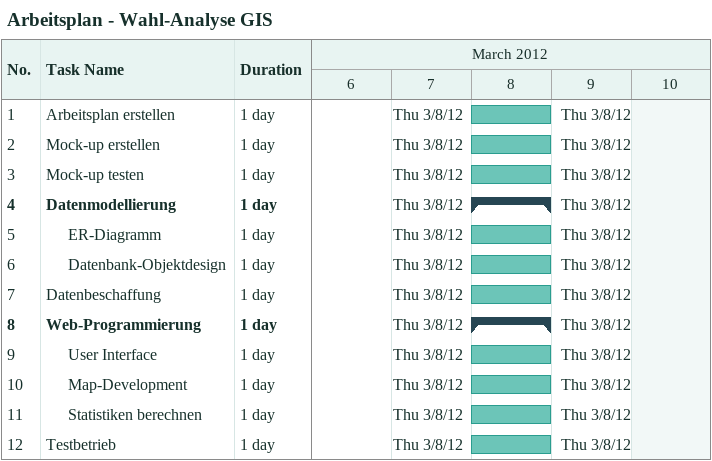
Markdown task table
Arbeitsplan - Wahl-Analyse GIS

| ID | Level | Task | Duration | Start | Finish |
|---|---|---|---|---|---|
| 1 | 1 | Arbeitsplan erstellen | 1d | 2012-03-08 | 2012-03-08 |
| 2 | 1 | Mock-up erstellen | 1d | 2012-03-08 | 2012-03-08 |
| 3 | 1 | Mock-up testen | 1d | 2012-03-08 | 2012-03-08 |
| 4 | 1 | **Datenmodellierung** | 1d | 2012-03-08 | 2012-03-08 |
| 5 | 2 | ER-Diagramm | 1d | 2012-03-08 | 2012-03-08 |
| 6 | 2 | Datenbank-Objektdesign | 1d | 2012-03-08 | 2012-03-08 |
| 7 | 1 | Datenbeschaffung | 1d | 2012-03-08 | 2012-03-08 |
| 8 | 1 | **Web-Programmierung** | 1d | 2012-03-08 | 2012-03-08 |
| 9 | 2 | User Interface | 1d | 2012-03-08 | 2012-03-08 |
| 10 | 2 | Map-Development | 1d | 2012-03-08 | 2012-03-08 |
| 11 | 2 | Statistiken berechnen | 1d | 2012-03-08 | 2012-03-08 |
| 12 | 1 | Testbetrieb | 1d | 2012-03-08 | 2012-03-08 |
